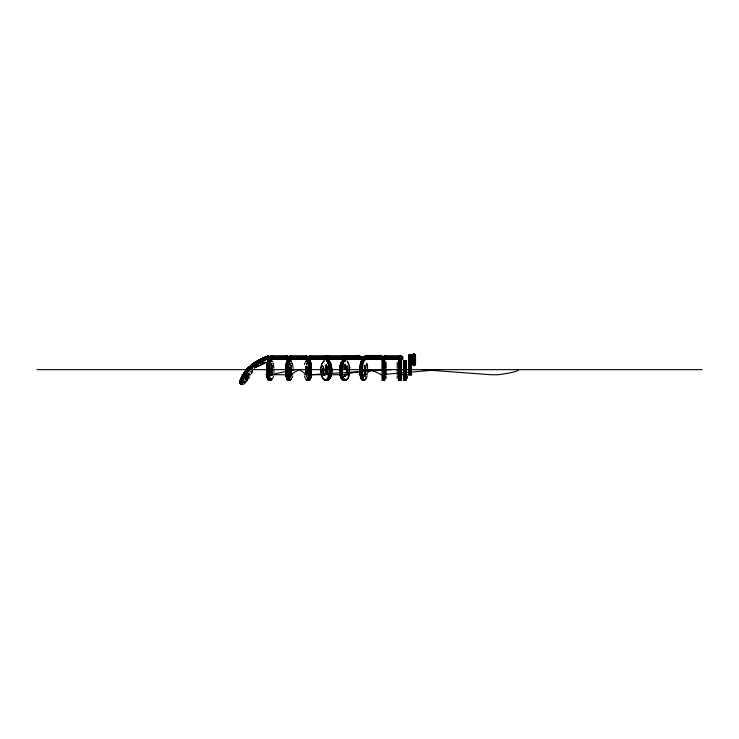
<?xml version="1.0" encoding="UTF-8"?>
<svg xmlns="http://www.w3.org/2000/svg" width="739" height="739" viewBox="0 0 739 739"><rect width="100%" height="100%" fill="white"/><g stroke="black" fill="none" stroke-linecap="round" stroke-linejoin="round"><path stroke-width="1.11" d="M382.516 356.974L382.654 357.436M382.516 358.821L382.534 358.313L382.654 358.812M251.445 365.944A9.893 0.942 -27.7 0 1 260.507 359.967A9.893 0.942 -27.7 0 1 268.368 357.279L268.525 357.168M267.961 357.26L268.312 357.168M273.92 372.502L273.984 370.35M320.717 370.47L320.837 367.93M327.22 372.05L327.312 370.11M327.497 372.068L327.589 370.11M243.861 382.497L244.166 381.148M344.097 368.438L345.279 364.253L344.06 367.265M344.125 369.001L345.473 365.306M397.222 362.249L397.194 368.327M320.809 368.271L321.142 366.23M325.178 368.761L325.862 365.768M325.52 368.465L326.25 365.288M325.603 368.779L326.259 365.879M325.797 368.484L326.056 366.858M325.936 369.001L326.148 367.699M326.869 372.825L327.081 371.532M327.174 373.26L327.423 371.745M268.275 357.186L268.035 357.039M304.486 364.447L304.828 363.08M306.787 375.421L306.297 377.038L306.768 376.327M344.097 366.599L344.827 364.41M270.982 364.715L271.296 363.551M271.259 364.761L271.582 363.606M273.467 376.216L272.959 377.869M290.464 364.844L290.972 363.376L290.141 364.798L290.713 363.255L290.104 363.93M292.672 376.29L292.154 377.952M349.15 374.71L347.977 377.878M349.316 375.292L347.986 378.885M244.433 381.25L244.138 382.534L244.101 381.657M252.332 370.562L251.362 373.232M252.599 370.664L251.629 373.343M321.225 365.528L321.853 363.459M326.148 367.717L326.924 365.759M367.135 376.123L365.685 379.624M366.452 377.361L365.583 378.784M270.936 364.724L271.287 364.013M271.416 363.967L271.767 363.302M255.574 366.341L254.89 367.505L255.962 366.553M249.717 376.955L244.082 384.031M247.149 380.363L243.925 383.8M365.971 374.738L370.387 369.648L380.724 374.276M249.8 372.17L250.697 371.181M256.719 365.713L258.234 364.807M256.858 365.971L258.373 365.057M263.029 362.286L264.045 361.667M264.599 363.015L266.114 362.11M266.243 362.359L254.253 368.059M250.253 367.163L250.613 367.505M250.382 367.052L250.281 367.523M290.15 374.738L299.258 369.648L307.073 374.738M260.618 363.597L261.855 362.941M260.1 364.087L263.731 362.23M262.862 363.994L257.578 366.618M309.392 355.727L326.85 355.727M325.142 355.727L326.001 355.459M327.266 355.727L344.725 355.727M343.016 355.727L343.866 355.459M270.317 355.727L287.877 355.727M286.169 355.727L287.028 355.459M289.66 355.727L307.23 355.727M305.512 355.727L306.371 355.459M345.455 355.727L359.893 355.459M380.437 355.727L382.155 355.727M384.049 355.727L401.628 355.727M399.91 355.727L400.769 355.459M256.184 367.2L254.179 367.782M269.984 374.738L295.582 369.648M344.143 374.34L359.45 371.606M363.828 370.821L370.387 369.648M364.992 355.524L381.296 355.459M438.846 369.648L380.899 374.738M391.365 369.648L311.858 374.673M362.045 356.558L363.172 356.558M363.727 356.577L364.188 356.577L363.782 357.122M269.208 356.761L327.95 356.761M328.236 356.761L343.931 356.761M344.346 356.761L402.727 356.761M269.208 356.909L327.95 356.909M328.236 356.909L343.931 356.909M344.346 356.909L402.727 356.909M269.208 357.26L327.95 357.26M328.236 357.26L343.931 357.26M344.346 357.26L402.727 357.26M269.208 357.399L327.95 357.399M328.236 357.399L343.931 357.399M344.346 357.399L402.727 357.399M327.95 357.87L269.208 357.87A9.773 0.933 -27.7 0 0 258.862 362.35A9.893 0.942 -27.7 0 0 252.064 367.126M328.236 357.87L343.931 357.87M344.346 357.87L402.727 357.87M269.208 358.276L327.95 358.276M328.236 358.276L343.931 358.276M344.346 358.276L402.727 358.276M363.782 358.507L364.142 357.953M269.208 358.738L327.95 358.738M328.236 358.738L343.931 358.738M344.346 358.738L402.727 358.738M269.208 358.886L327.95 358.886M328.236 358.886L343.931 358.886M344.346 358.886L402.727 358.886M269.208 359.237L327.95 359.237M328.236 359.237L343.931 359.237M344.346 359.237L402.727 359.237M269.208 359.376L327.95 359.376M328.236 359.376L343.931 359.376M344.346 359.376L402.727 359.376M289.623 359.93L290.122 359.93M381.767 359.865L382.479 359.865M383.911 359.875L384.622 359.875M364.66 360.096L364.697 360.115A9.893 2.291 -90 0 0 362.313 371.154A9.893 2.291 -90 0 0 365.14 379.68M36.95 369.648L702.05 369.648M241.856 374.738L250.937 374.738M265.92 374.738L292.921 374.738M304.283 374.738L306.473 374.738M306.888 374.738L339.21 374.738M339.413 374.738L349.427 374.738M359.246 374.738L367.394 374.738M397.194 374.738L407.383 374.738M408.187 374.738L408.722 374.738M409.36 374.738L409.831 374.738M410.237 374.738L410.699 374.738M411.337 374.738L411.872 374.738M422.237 369.648L490.77 374.738L498.077 374.738A27.851 3.316 -5.3 0 0 518.482 369.648M384.908 355.459L385.767 355.727M365.435 355.459L366.295 355.727M346.314 355.459L347.173 355.727M290.519 355.459L291.378 355.727M271.176 355.459L272.035 355.727M328.116 355.459L328.966 355.727M310.241 355.459L311.091 355.727M324.975 365.029L326.462 366.442L327.054 368.789M250.539 366.904L250.632 366.913A9.893 1.709 -58.6 0 0 243.417 374.904A9.893 1.709 -58.6 0 0 240.942 383.329M347.081 360.854L348.743 363.422L349.695 367.93M306.75 363.551L306.842 363.939M347.773 362.609L348.642 364.244M344.827 376.345L344.476 375.458M326.241 364.225L326.684 365.075M306.713 364.087L306.242 363.376L306.74 364.835M290.445 376.327L290.907 377.038L290.418 375.43M364.678 376.16L365.14 376.862L364.752 376.123M322.112 376.521L322.869 377.86M322.841 378.885L321.308 375.357M344.937 375.865L345.279 376.502L344.743 375.375M343.801 365.796L344.716 369.001M290.141 375.661L290.658 377.158M290.307 376.4L290.131 375.467M305.05 377.943L304.533 376.29M366.803 362.914L367.68 368.077M344.799 365.777L345.436 368.743M344.79 366.775L345.03 368.419M344.771 367.209L345.011 368.77M292.376 363.08L293.143 368.253M273.181 363.006L273.938 368.17M349.344 365.639L349.787 368.207M327.516 366.895L327.802 368.456M327.174 366.535L327.469 368.161M325.964 371.745L326.195 373.01M366.913 364.318L367.394 368.096M327.395 368.53L326.416 365.158L327.183 368.179M325.206 372.04L325.105 370.396M397.222 378.497L397.194 375.985M349.196 366.221L349.51 368.225M273.236 364.419L273.495 366.165M325.871 370.378L325.964 371.754M325.705 370.424L325.834 372.354M325.529 370.396L325.548 372.373M320.994 370.442L321.123 372.585M320.708 370.442L320.874 373.001M415.503 355.154L415.503 364.503M415.466 354.914L415.466 364.743M415.318 354.951L415.318 364.706M415.05 356.078L415.05 363.579M414.727 354.092L414.801 365.565M414.542 354.092L414.459 365.565M414.209 354.092L414.209 365.565M413.997 354.092L413.997 365.565M413.664 354.092L413.664 365.565M413.48 354.092L413.48 365.565M413.406 354.092L413.406 365.565M412.889 354.951L412.889 364.706M412.741 354.914L412.741 364.743M412.704 355.154L412.704 364.503M411.337 354.979L411.337 374.765M411.198 354.979L411.198 374.765M410.847 354.979L410.847 374.765M410.699 354.979L410.699 374.765M410.237 354.979L410.237 374.765M409.831 354.979L409.831 374.765M409.36 354.979L409.36 374.765M409.221 354.979L409.221 374.765M408.87 354.979L408.87 374.765M408.722 354.979L408.722 374.765M407.383 375.985L407.383 378.303M406.081 360.484L406.081 380.271M405.933 360.484L405.933 380.271M405.582 360.484L405.582 380.271M405.434 360.484L405.434 380.271M404.972 360.484L404.972 380.271M404.566 360.484L404.566 380.271M404.104 360.484L404.104 380.271M403.956 360.484L403.956 380.271M403.605 360.484L403.605 380.271M403.457 360.484L403.457 380.271M401.12 360.484L401.12 380.271M400.972 360.484L400.972 380.271M400.621 360.817L400.621 380.271M400.473 360.817L400.473 380.271M400.011 360.817L400.011 380.271M399.605 360.817L399.605 380.271M399.143 360.817L399.143 380.271M398.995 360.817L398.995 380.271M398.644 360.817L398.644 380.271M398.506 360.817L398.506 380.271M397.194 370.378L397.194 372.428M386.137 362.443L386.137 368.327M386.137 370.378L386.137 374.34M386.137 375.985L386.137 378.303M384.825 360.817L384.825 380.271M384.677 360.817L384.677 380.271M384.372 359.754L384.012 359.875M384.335 360.484L384.335 380.271M384.188 360.484L384.188 380.271M383.726 360.484L383.726 380.271M383.319 360.484L383.319 380.271M382.848 360.484L382.848 380.271M382.71 360.484L382.71 380.271M382.497 358.267L382.442 358.812M382.266 359.865L381.869 359.865M382.359 360.484L382.359 380.271M382.211 360.484L382.211 380.271M289.143 357.454L289.198 358.009M289.143 358.831L289.198 359.385M362.738 379.68A9.893 2.291 -90 0 1 359.958 372.428A9.893 2.291 -90 0 1 361.639 360.466M363.671 379.68A9.893 2.291 -90 0 1 360.826 369.86A9.893 2.291 -90 0 1 363.764 360.577M365.352 367.717A9.893 2.291 -90 0 1 365.325 372.835M363.218 379.68A9.893 2.291 -90 0 1 360.392 371.154A9.893 2.291 -90 0 1 362.72 360.179M363.071 379.68A9.893 2.291 -90 0 1 360.299 372.428A9.893 2.291 -90 0 1 361.981 360.466M364.512 365.371A9.773 2.263 -90 0 1 364.466 375.135M363.071 379.56A9.773 2.263 -90 0 1 360.281 371.144A9.773 2.263 -90 0 1 362.572 360.309M364.65 365.371A9.773 2.263 -90 0 1 364.604 375.135M363.209 379.56A9.773 2.263 -90 0 1 360.42 371.144A9.773 2.263 -90 0 1 362.72 360.309M364.17 365.371A9.773 2.263 -90 0 1 364.364 372.798M364.299 373.611A9.773 2.263 -90 0 1 364.124 375.135M362.729 379.56A9.773 2.263 -90 0 1 359.985 372.401A9.773 2.263 -90 0 1 361.648 360.586M364.512 379.68A9.893 2.291 -90 0 1 361.676 369.86A9.893 2.291 -90 0 1 364.613 360.577M364.512 379.56A9.773 2.263 -90 0 1 361.704 369.869A9.773 2.263 -90 0 1 364.604 360.687M363.662 379.56A9.773 2.263 -90 0 1 360.854 369.869A9.773 2.263 -90 0 1 363.754 360.687M365.103 365.371A9.773 2.263 -90 0 1 365.057 375.135M364.059 379.56A9.773 2.263 -90 0 1 361.251 369.869A9.773 2.263 -90 0 1 364.151 360.687M365.713 367.745A9.773 2.263 -90 0 1 365.694 372.798M364.059 379.68A9.893 2.291 -90 0 1 361.223 369.86A9.893 2.291 -90 0 1 364.161 360.577M364.65 379.56A9.773 2.263 -90 0 1 361.851 369.869A9.773 2.263 -90 0 1 364.743 360.687M364.66 379.68A9.893 2.291 -90 0 1 361.814 369.86A9.893 2.291 -90 0 1 364.752 360.577M364.992 379.56A9.773 2.263 -90 0 1 362.202 371.144A9.773 2.263 -90 0 1 364.493 360.309M251.325 365.454A9.773 0.933 -27.7 0 1 259.14 360.142A9.773 0.933 -27.7 0 1 268.451 356.401M251.26 365.325A9.773 0.933 -27.7 0 1 260.202 359.422A9.773 0.933 -27.7 0 1 267.961 356.761M251.916 365.251A9.893 0.942 -27.7 0 1 259.056 360.004A9.893 0.942 -27.7 0 1 268.072 356.715M251.981 365.38A9.893 0.942 -27.7 0 1 257.994 360.743A9.893 0.942 -27.7 0 1 268.562 356.346M252.424 366.221A9.893 0.942 -27.7 0 1 258.438 361.583A9.893 0.942 -27.7 0 1 269.005 357.196M251.556 365.888A9.773 0.933 -27.7 0 1 260.498 359.985A9.773 0.933 -27.7 0 1 268.257 357.325M269.227 357.778A9.893 0.942 -27.7 0 0 258.844 362.35A9.773 0.933 -27.7 0 0 252.175 367.071M252.526 366.165A9.773 0.933 -27.7 0 1 258.456 361.583A9.773 0.933 -27.7 0 1 268.894 357.251M252.71 366.526A9.773 0.933 -27.7 0 1 257.56 362.544A9.773 0.933 -27.7 0 1 268.904 357.427M252.609 366.581A9.893 0.942 -27.7 0 1 257.523 362.553A9.893 0.942 -27.7 0 1 269.014 357.371M252.239 367.2A9.773 0.933 -27.7 0 1 258.927 362.479A9.893 0.942 -27.7 0 1 269.301 357.907M269.19 357.962A9.773 0.933 -27.7 0 0 258.927 362.479A9.893 0.942 -27.7 0 0 252.138 367.255M252.295 367.56A9.893 0.942 -27.7 0 1 259.066 362.784A9.893 0.942 -27.7 0 1 269.458 358.212M252.405 367.505A9.773 0.933 -27.7 0 1 259.093 362.794A9.773 0.933 -27.7 0 1 269.347 358.267M252.295 367.449A9.773 0.933 -27.7 0 1 260.276 362.313A9.773 0.933 -27.7 0 1 269.421 358.397M252.359 367.689A9.893 0.942 -27.7 0 1 259.14 362.914A9.893 0.942 -27.7 0 1 269.523 358.341M288.339 379.735A9.773 1.968 -90 0 1 285.91 370.036A9.893 1.986 -90 0 1 288.432 360.743M288.422 360.863A9.773 1.968 -90 0 0 285.91 370.036A9.893 1.986 -90 0 0 288.349 379.855M289.78 367.92A9.773 1.968 -90 0 1 289.762 372.973M288.201 379.735A9.773 1.968 -90 0 1 285.771 370.036A9.893 1.986 -90 0 1 288.284 360.743M288.284 360.863A9.773 1.968 -90 0 0 285.771 370.036A9.893 1.986 -90 0 0 288.21 379.855M289.642 367.92A9.773 1.968 -90 0 1 289.614 372.973M289.291 379.855A9.893 1.986 -90 0 1 286.824 370.036A9.893 1.986 -90 0 1 289.365 360.743M290.741 367.883A9.893 1.986 -90 0 1 290.723 373.01M288.829 379.855A9.893 1.986 -90 0 1 286.372 370.036A9.893 1.986 -90 0 1 288.912 360.743M288.69 379.855A9.893 1.986 -90 0 1 286.224 370.036A9.893 1.986 -90 0 1 288.773 360.743M288.681 379.735A9.773 1.968 -90 0 1 286.252 370.036A9.773 1.968 -90 0 1 288.764 360.863M290.122 367.92A9.773 1.968 -90 0 1 290.104 372.973M288.829 379.735A9.773 1.968 -90 0 1 286.39 370.036A9.773 1.968 -90 0 1 288.903 360.863M290.076 365.537A9.773 1.968 -90 0 1 290.039 375.31M290.141 379.855A9.893 1.986 -90 0 1 287.674 370.036A9.893 1.986 -90 0 1 290.224 360.743M290.131 379.735A9.773 1.968 -90 0 1 287.702 370.036A9.773 1.968 -90 0 1 290.215 360.863M291.388 365.537A9.773 1.968 -90 0 1 291.526 367.098M291.554 372.973A9.773 1.968 -90 0 1 291.351 375.31M289.282 379.735A9.773 1.968 -90 0 1 286.852 370.036A9.773 1.968 -90 0 1 289.365 360.863M290.538 365.537A9.773 1.968 -90 0 1 290.492 375.31M289.679 379.735A9.773 1.968 -90 0 1 287.249 370.036A9.773 1.968 -90 0 1 289.762 360.863M290.935 365.537A9.773 1.968 -90 0 1 290.889 375.31M289.688 379.855A9.893 1.986 -90 0 1 287.222 370.036A9.893 1.986 -90 0 1 289.771 360.743M291.148 367.883A9.893 1.986 -90 0 1 291.203 370.451M290.279 379.735A9.773 1.968 -90 0 1 287.859 371.32A9.893 1.986 -90 0 1 289.854 360.355M289.854 360.475A9.773 1.968 -90 0 0 287.859 371.32A9.893 1.986 -90 0 0 290.279 379.855M290.704 360.743A9.893 1.986 -90 0 1 291.184 361.787M291.111 378.913A9.893 1.986 -90 0 1 288.219 372.604A9.893 1.986 -90 0 1 290.196 360.355M290.843 360.863A9.773 1.968 -90 0 1 291.314 361.888M291.24 378.811A9.773 1.968 -90 0 1 288.386 372.576A9.773 1.968 -90 0 1 290.335 360.475M291.249 378.913A9.893 1.986 90 0 1 288.441 373.842A9.893 1.986 90 0 1 289.817 360.641M290.852 360.743A9.893 1.986 90 0 1 291.323 361.787M326.305 360.66A9.893 4.12 -90 0 1 329.16 373.86A9.893 4.12 -90 0 1 323.34 378.941M321.798 375.394A9.893 4.12 -90 0 1 321.483 373.842M321.714 365.5A9.893 4.12 -90 0 0 321.419 367.08A9.773 4.064 -90 0 1 321.751 365.565M322.352 363.422A9.893 4.12 -90 0 1 324.172 360.771M326.287 360.78A9.773 4.064 -90 0 1 329.114 373.814A9.773 4.064 -90 0 1 323.359 378.83M321.844 375.329A9.773 4.064 -90 0 1 321.53 373.795M323.211 361.907A9.773 4.064 -90 0 1 324.181 360.881M327.303 360.66A9.893 4.12 -90 0 1 330.324 372.622A9.893 4.12 -90 0 1 325.345 379.874M326.887 360.66A9.893 4.12 -90 0 1 329.899 372.622A9.893 4.12 -90 0 1 324.92 379.874M326.435 360.66A9.893 4.12 -90 0 1 329.289 373.86A9.893 4.12 -90 0 1 323.47 378.941M321.844 365.5A9.893 4.12 -90 0 0 321.557 367.08A9.773 4.064 -90 0 1 321.89 365.565M326.749 360.66A9.893 4.12 -90 0 1 329.603 373.86A9.893 4.12 -90 0 1 323.784 378.941M326.74 360.78A9.773 4.064 -90 0 1 329.723 372.595A9.773 4.064 -90 0 1 324.8 379.754M326.869 360.78A9.773 4.064 -90 0 1 329.853 372.595A9.773 4.064 -90 0 1 324.929 379.754M326.426 360.78A9.773 4.064 -90 0 1 329.243 373.814A9.773 4.064 -90 0 1 323.497 378.83M327.165 360.373A9.893 4.12 -90 0 1 331.34 371.347A9.893 4.12 -90 0 1 326.268 379.874M323.728 375.394A9.893 4.12 -90 0 1 323.414 373.842M327.035 360.493A9.773 4.064 -90 0 1 331.164 371.338A9.773 4.064 -90 0 1 326.148 379.754M323.636 375.329A9.773 4.064 -90 0 1 323.1 368.77M323.165 367.939A9.773 4.064 -90 0 1 323.396 366.322M327.294 360.78A9.773 4.064 -90 0 1 330.278 372.595A9.773 4.064 -90 0 1 325.354 379.754M326.61 360.493A9.773 4.064 -90 0 1 330.739 371.338A9.773 4.064 -90 0 1 325.723 379.754M322.703 372.17A9.773 4.064 -90 0 1 322.675 368.77A9.893 4.12 -90 0 0 322.573 370.479M326.61 360.373A9.893 4.12 -90 0 1 330.786 371.347A9.893 4.12 -90 0 1 325.714 379.874M327.479 360.373A9.893 4.12 -90 0 1 331.663 371.347A9.893 4.12 -90 0 1 326.583 379.874M323.451 370.479A9.893 4.12 -90 0 1 323.497 368.752M327.479 360.493A9.773 4.064 -90 0 1 331.608 371.338A9.773 4.064 -90 0 1 326.601 379.754M323.664 372.992A9.773 4.064 -90 0 1 323.617 367.939M327.617 360.493A9.773 4.064 -90 0 1 331.737 371.338A9.893 4.12 -90 0 1 326.721 379.874M326.73 379.754A9.773 4.064 -90 0 0 331.737 371.338A9.893 4.12 -90 0 0 327.608 360.373M324.218 375.329A9.773 4.064 -90 0 1 323.793 372.992M323.636 370.47A9.773 4.064 -90 0 1 323.682 368.77M307.018 360.475A9.773 1.968 -90 0 1 309.004 371.311A9.893 1.986 -90 0 1 306.583 379.855M306.583 379.735A9.773 1.968 -90 0 0 309.004 371.311A9.893 1.986 -90 0 0 307.018 360.355M306.038 361.888A9.773 1.968 -90 0 1 306.509 360.863M306.87 360.475A9.773 1.968 -90 0 1 308.819 372.576A9.773 1.968 -90 0 1 305.964 378.802M305.891 361.888A9.773 1.968 -90 0 1 306.362 360.863M306.87 360.355A9.893 1.986 -90 0 1 308.847 372.604A9.893 1.986 -90 0 1 305.955 378.913M305.881 361.777A9.893 1.986 -90 0 1 306.362 360.743M306.029 361.777A9.893 1.986 -90 0 1 306.5 360.743M307.442 360.743A9.893 1.986 -90 0 1 309.983 370.036A9.893 1.986 -90 0 1 307.516 379.855M306.001 370.451A9.893 1.986 -90 0 1 306.066 367.883M306.981 360.743A9.893 1.986 -90 0 1 309.53 370.036A9.893 1.986 -90 0 1 307.064 379.855M306.842 360.743A9.893 1.986 -90 0 1 309.382 370.036A9.893 1.986 -90 0 1 306.925 379.855M306.851 360.863A9.773 1.968 -90 0 1 309.364 370.036A9.773 1.968 -90 0 1 306.925 379.735M306.99 360.863A9.773 1.968 -90 0 1 309.502 370.036A9.773 1.968 -90 0 1 307.073 379.735M305.78 374.562A9.773 1.968 -90 0 1 305.743 366.304M308.292 360.743A9.893 1.986 -90 0 1 310.842 370.036A9.893 1.986 -90 0 1 308.375 379.855M308.44 360.863A9.773 1.968 -90 0 1 310.953 370.036A9.773 1.968 -90 0 1 308.523 379.735M307.101 372.973A9.773 1.968 -90 0 1 307.193 366.304M307.442 360.863A9.773 1.968 -90 0 1 309.955 370.036A9.773 1.968 -90 0 1 307.526 379.735M306.232 374.562A9.773 1.968 -90 0 1 306.195 366.304M307.849 360.863A9.773 1.968 -90 0 1 310.362 370.036A9.893 1.986 -90 0 1 307.923 379.855M307.923 379.735A9.773 1.968 -90 0 0 310.362 370.036A9.893 1.986 -90 0 0 307.84 360.743M306.63 374.562A9.773 1.968 -90 0 1 306.593 366.304M306.482 373.001A9.893 1.986 -90 0 1 306.463 367.883M308.782 360.743A9.893 1.986 -90 0 1 311.322 370.036A9.893 1.986 -90 0 1 308.856 379.855M308.782 360.863A9.773 1.968 -90 0 1 311.295 370.036A9.773 1.968 -90 0 1 308.865 379.735M307.442 372.973A9.773 1.968 -90 0 1 307.424 367.911M308.93 360.863A9.773 1.968 -90 0 1 311.442 370.036A9.893 1.986 -90 0 1 309.004 379.855M309.004 379.735A9.773 1.968 -90 0 0 311.442 370.036A9.893 1.986 -90 0 0 308.92 360.743M307.59 372.973A9.773 1.968 -90 0 1 307.563 367.911M269.135 379.661A9.773 1.968 -90 0 1 266.705 369.962A9.893 1.986 -90 0 1 269.227 360.669M269.218 360.789A9.773 1.968 -90 0 0 266.705 369.962A9.893 1.986 -90 0 0 269.144 379.781M270.613 368.678A9.773 1.968 -90 0 1 270.594 372.068M268.996 379.661A9.773 1.968 -90 0 1 266.567 369.962A9.773 1.968 -90 0 1 269.079 360.789M270.474 368.678A9.773 1.968 -90 0 1 270.456 372.068M269.005 379.781A9.893 1.986 -90 0 1 266.539 369.962A9.893 1.986 -90 0 1 269.079 360.669M270.086 379.781A9.893 1.986 -90 0 1 267.62 369.962A9.893 1.986 -90 0 1 270.169 360.669M271.546 367.81A9.893 1.986 -90 0 1 271.601 370.378M271.592 371.237A9.893 1.986 -90 0 1 271.518 372.927M269.624 379.781A9.893 1.986 -90 0 1 267.167 369.962A9.893 1.986 -90 0 1 269.707 360.669M269.486 379.781A9.893 1.986 -90 0 1 267.019 369.962A9.893 1.986 -90 0 1 269.569 360.669M269.476 379.661A9.773 1.968 -90 0 1 267.047 369.962A9.773 1.968 -90 0 1 269.559 360.789M270.917 367.837A9.773 1.968 -90 0 1 270.899 372.899M269.624 379.661A9.773 1.968 -90 0 1 267.195 369.962A9.773 1.968 -90 0 1 269.707 360.789M270.88 365.463A9.773 1.968 -90 0 1 270.834 375.227M270.936 379.781A9.893 1.986 -90 0 1 268.488 371.255A9.893 1.986 -90 0 1 270.502 360.281M272.183 365.463A9.773 1.968 -90 0 1 272.322 367.024M272.349 372.899A9.773 1.968 -90 0 1 272.146 375.227M270.936 379.661A9.773 1.968 -90 0 1 268.516 371.237A9.773 1.968 -90 0 1 270.502 360.401M270.077 379.661A9.773 1.968 -90 0 1 267.647 369.962A9.773 1.968 -90 0 1 270.16 360.789M271.333 365.463A9.773 1.968 -90 0 1 271.287 375.227M271.73 365.463A9.773 1.968 -90 0 1 271.693 375.227M270.474 379.661A9.773 1.968 -90 0 1 268.054 371.237A9.893 1.986 -90 0 1 270.049 360.281M270.049 360.401A9.773 1.968 -90 0 0 268.054 371.237A9.893 1.986 -90 0 0 270.483 379.781M271.943 367.81A9.893 1.986 -90 0 1 271.998 370.378M271.074 379.661A9.773 1.968 -90 0 1 268.654 371.237A9.773 1.968 -90 0 1 270.65 360.401M271.084 379.781A9.893 1.986 -90 0 1 268.627 371.255A9.893 1.986 -90 0 1 270.65 360.281M271.499 360.669A9.893 1.986 -90 0 1 271.98 361.704A9.773 1.968 -90 0 0 271.499 360.789M271.906 378.839A9.893 1.986 -90 0 1 269.098 373.758A9.893 1.986 -90 0 1 270.474 360.558M271.897 378.728A9.773 1.968 -90 0 1 269.042 372.502A9.773 1.968 -90 0 1 270.991 360.401M272.044 378.839A9.893 1.986 90 0 1 269.236 373.758A9.893 1.986 90 0 1 270.613 360.558M271.647 360.669A9.893 1.986 90 0 1 272.118 361.704M349.187 367.819A9.893 3.677 -90 0 1 349.187 372.936M347.469 378.941A9.893 3.677 -90 0 1 342.083 372.936A9.893 3.677 -90 0 1 345.64 360.484M344.614 380.271A9.893 3.677 -90 0 1 340.965 369.084A9.893 3.677 -90 0 1 345.566 360.817M345.991 379.929A9.893 3.677 -90 0 1 341.4 371.671A9.893 3.677 -90 0 1 345.039 360.484M347.339 378.941A9.893 3.677 -90 0 1 341.954 372.936A9.893 3.677 -90 0 1 345.501 360.484M345.981 379.809A9.773 3.63 -90 0 1 341.446 371.652A9.773 3.63 -90 0 1 345.039 360.604M349.205 368.678A9.773 3.63 -90 0 1 349.205 372.077M347.45 378.839A9.773 3.63 -90 0 1 342.129 372.899A9.773 3.63 -90 0 1 345.64 360.604M347.312 378.839A9.773 3.63 -90 0 1 342 372.899A9.773 3.63 -90 0 1 345.501 360.604M347.348 367.819A9.893 3.677 -90 0 1 347.478 370.378M343.801 380.271A9.893 3.677 -90 0 1 340.162 369.084A9.893 3.677 -90 0 1 344.753 360.817M347.09 366.248A9.773 3.63 -90 0 1 347.09 374.507M343.801 380.142A9.773 3.63 -90 0 1 340.208 369.103A9.773 3.63 -90 0 1 344.743 360.937M344.614 380.142A9.773 3.63 -90 0 1 341.012 369.103A9.773 3.63 -90 0 1 345.547 360.937M347.524 366.248A9.773 3.63 -90 0 1 347.736 367.846M347.736 372.899A9.773 3.63 -90 0 1 347.524 374.507M344.235 380.142A9.773 3.63 -90 0 1 340.633 369.103A9.773 3.63 -90 0 1 345.168 360.937M344.235 380.271A9.893 3.677 -90 0 1 340.587 369.084A9.893 3.677 -90 0 1 345.187 360.817M346.813 365.491A9.773 3.63 -90 0 1 346.813 375.264M343.663 380.142A9.773 3.63 -90 0 1 340.069 369.103A9.773 3.63 -90 0 1 344.605 360.937M347.219 367.819A9.893 3.677 -90 0 1 347.339 370.378M343.663 380.271A9.893 3.677 -90 0 1 340.023 369.084A9.893 3.677 -90 0 1 344.614 360.817M346.887 367.819A9.893 3.677 -90 0 1 347.007 369.518M347.007 371.237A9.893 3.677 -90 0 1 346.674 374.562M343.339 380.271A9.893 3.677 -90 0 1 339.7 369.084A9.893 3.677 -90 0 1 344.291 360.817M346.85 367.846A9.773 3.63 -90 0 1 346.628 374.507M343.339 380.142A9.773 3.63 -90 0 1 339.746 369.103A9.773 3.63 -90 0 1 344.282 360.937M240.046 383.282A9.773 1.681 -58.6 0 1 243.805 373.629A9.773 1.681 -58.6 0 1 250.272 366.849M239.926 383.208A9.773 1.681 -58.6 0 1 243.685 373.555A9.773 1.681 -58.6 0 1 250.151 366.775M240.526 383.07A9.893 1.709 -58.6 0 1 243.002 374.645A9.893 1.709 -58.6 0 1 250.216 366.673M240.646 383.144A9.893 1.709 -58.6 0 1 243.122 374.719A9.893 1.709 -58.6 0 1 250.336 366.747A9.773 1.681 -58.6 0 0 242.928 376.077A9.773 1.681 -58.6 0 0 241.117 383.301A9.893 1.709 -58.6 0 1 243.537 374.978A9.893 1.709 -58.6 0 1 250.752 367.006M241.45 383.643A9.893 1.709 -58.6 0 1 243.925 375.218A9.893 1.709 -58.6 0 1 251.149 367.246M246.724 375.985A9.773 1.681 -58.6 0 1 245.81 377.426M240.997 383.227A9.773 1.681 -58.6 0 1 243.436 374.904A9.773 1.681 -58.6 0 1 250.567 367.034M246.844 376.059A9.773 1.681 -58.6 0 1 245.939 377.5M242.189 384.086A9.893 1.709 -58.6 0 1 244.664 375.661A9.893 1.709 -58.6 0 1 251.879 367.689M249.237 374.562A9.773 1.681 -58.6 0 1 246.133 379.55M242.235 383.984A9.773 1.681 -58.6 0 1 244.683 375.671A9.773 1.681 -58.6 0 1 251.814 367.791M248.895 373.398A9.773 1.681 -58.6 0 1 244.942 379.735M241.505 383.541A9.773 1.681 -58.6 0 1 243.953 375.218A9.773 1.681 -58.6 0 1 251.075 367.348M249.237 373.601A9.773 1.681 -58.6 0 1 245.283 379.948M241.2 383.984A9.773 1.681 -58.6 0 1 244.96 374.331A9.773 1.681 -58.6 0 1 251.417 367.551M241.792 383.846A9.893 1.709 -58.6 0 1 244.267 375.421A9.893 1.709 -58.6 0 1 251.491 367.449M248.526 376.096A9.773 1.681 -58.6 0 1 247.177 378.257M242.364 384.058A9.773 1.681 -58.6 0 1 244.175 376.835A9.773 1.681 -58.6 0 1 251.62 367.532M242.309 384.16A9.893 1.709 -58.6 0 1 244.785 375.735A9.893 1.709 -58.6 0 1 251.999 367.763A9.773 1.681 -58.6 0 0 244.47 377.019A9.773 1.681 -58.6 0 0 242.651 384.243M252.415 368.022A9.893 1.709 -58.6 0 1 252.368 368.909M242.725 384.419A9.893 1.709 -58.6 0 1 244.563 377.102A9.893 1.709 -58.6 0 1 252.101 367.68"/></g></svg>
